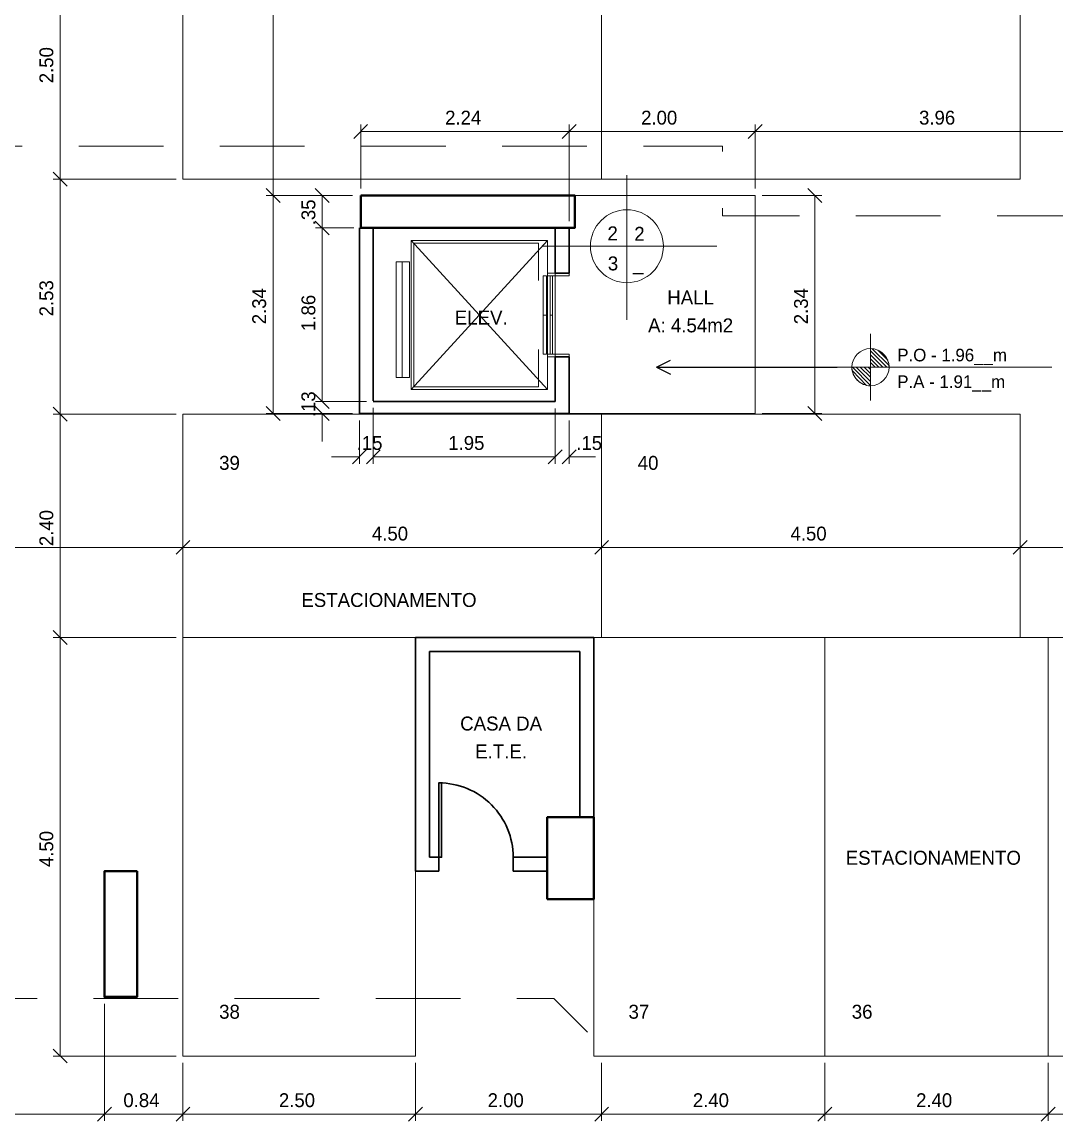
# Model space of a CAD drawing. Header units: metres. Extents: x -4.2 to 85, y -21.1 to 42.
# Drawn here: x 15.43 to 26.55, y 12.21 to 24.02 of the extents above; entities that cross this region are included whole.
import ezdxf
from ezdxf.enums import TextEntityAlignment as Align

# ---------------------------------------------------------------- set-up
doc = ezdxf.new("R2010")
doc.units = ezdxf.units.M
doc.header["$MEASUREMENT"] = 0
doc.linetypes.add('DGN Style 2', pattern=[1.517359, 0.910415, -0.606944])
for name, color, linetype, lineweight in [('Level 23', 7, 'Continuous', 0), ('Level 24', 7, 'Continuous', 0), ('Level 28', 7, 'Continuous', 0), ('Level 31', 7, 'Continuous', 0), ('Level 42', 7, 'Continuous', 0), ('Level 8', 7, 'Continuous', 0)]:
    doc.layers.add(name, color=color, linetype=linetype, lineweight=lineweight)
doc.styles.add('Style-CIVIL', font='CIVIL.shx')
doc.styles.add('Style-INTL_ENGINEERING', font='INTL_ENGINEERING.shx')
doc.dimstyles.get("Standard").update_dxf_attribs({"dimtxt": 0.18, "dimasz": 0.18, "dimexe": 0.18, "dimexo": 0.0625, "dimgap": 0.09, "dimtad": 0, "dimtih": 1, "dimtoh": 1, "dimdec": 4, "dimzin": 1, "dimdsep": 46, "dimtxsty": 'Standard', "dimcen": 0, "dimadec": 0, "dimazin": 0, "dimtfac": 1, "dimtdec": 4, "dimtofl": 0, "dimtmove": 0, "dimatfit": 3, "dimfxl": 0, "dimtolj": 1, "dimtzin": 1, "dimarcsym": 0})

# ---------------------------------------------------------------- blocks, each defined once
blk = doc.blocks.new('*D129')
at = {"layer": 'Defpoints'}
for p in [(17.164, 24.835), (15.844, 23.585), (15.844, 22.335), (17.164, 22.335)]:
    blk.add_point(p, dxfattribs=at)
at = {"layer": 'Level 23', "color": 2, "linetype": 'Continuous', "lineweight": 0}
for p, q in [((15.769, 24.91), (15.918, 24.761)), ((17.09, 24.835), (15.769, 24.835)), ((15.844, 24.835), (15.844, 22.335)), ((15.918, 22.261), (15.769, 22.41)), ((17.09, 22.335), (15.769, 22.335))]:
    blk.add_line(p, q, dxfattribs=at)
at = {"layer": 'Level 23', "color": 2, "linetype": 'Continuous', "lineweight": 0, "style": 'Style-INTL_ENGINEERING'}
blk.add_text('2.50', height=0.1492, rotation=89.9997, dxfattribs=at).set_placement((15.695, 23.366), align=Align.MIDDLE_LEFT)
blk = doc.blocks.new('_Oblique')
at = {"color": 0, "linetype": 'ByBlock', "lineweight": -2}
blk.add_line((0.5, 0.5), (-0.5, -0.5), dxfattribs=at)
blk = doc.blocks.new('*D130')
at = {"layer": 'Defpoints'}
for p in [(17.164, 22.335), (15.844, 21.072), (15.844, 19.809), (17.164, 19.809)]:
    blk.add_point(p, dxfattribs=at)
at = {"layer": 'Level 23', "color": 2, "linetype": 'Continuous', "lineweight": 0}
for p, q in [((15.769, 22.41), (15.918, 22.261)), ((17.09, 22.335), (15.769, 22.335)), ((15.844, 22.335), (15.844, 19.809)), ((15.918, 19.734), (15.769, 19.884)), ((17.09, 19.809), (15.769, 19.809))]:
    blk.add_line(p, q, dxfattribs=at)
at = {"layer": 'Level 23', "color": 2, "linetype": 'Continuous', "lineweight": 0, "style": 'Style-INTL_ENGINEERING'}
blk.add_text('2.53', height=0.1492, rotation=89.9997, dxfattribs=at).set_placement((15.695, 20.86), align=Align.MIDDLE_LEFT)
blk = doc.blocks.new('*D131')
at = {"layer": 'Defpoints'}
for p in [(17.164, 19.809), (15.844, 18.609), (15.844, 17.409), (17.164, 17.409)]:
    blk.add_point(p, dxfattribs=at)
at = {"layer": 'Level 23', "color": 2, "linetype": 'Continuous', "lineweight": 0}
for p, q in [((15.769, 19.884), (15.918, 19.734)), ((17.09, 19.809), (15.769, 19.809)), ((15.844, 19.809), (15.844, 17.409)), ((15.918, 17.334), (15.769, 17.484)), ((17.09, 17.409), (15.769, 17.409))]:
    blk.add_line(p, q, dxfattribs=at)
at = {"layer": 'Level 23', "color": 2, "linetype": 'Continuous', "lineweight": 0, "style": 'Style-INTL_ENGINEERING'}
blk.add_text('2.40', height=0.1492, rotation=89.9997, dxfattribs=at).set_placement((15.695, 18.39), align=Align.MIDDLE_LEFT)
blk = doc.blocks.new('*D132')
at = {"layer": 'Defpoints'}
for p in [(17.164, 17.409), (15.843, 15.159), (15.843, 12.909), (17.164, 12.909)]:
    blk.add_point(p, dxfattribs=at)
at = {"layer": 'Level 23', "color": 2, "linetype": 'Continuous', "lineweight": 0}
for p, q in [((15.769, 17.484), (15.918, 17.334)), ((17.09, 17.409), (15.769, 17.409)), ((15.843, 17.409), (15.843, 12.909)), ((15.918, 12.834), (15.769, 12.984)), ((17.09, 12.909), (15.769, 12.909))]:
    blk.add_line(p, q, dxfattribs=at)
at = {"layer": 'Level 23', "color": 2, "linetype": 'Continuous', "lineweight": 0, "style": 'Style-INTL_ENGINEERING'}
blk.add_text('4.50', height=0.1492, rotation=89.9997, dxfattribs=at).set_placement((15.695, 14.94), align=Align.MIDDLE_LEFT)
blk = doc.blocks.new('*D134')
at = {"layer": 'Defpoints'}
for p in [(22.315, 22.847), (23.315, 22.847), (23.315, 22.16), (21.315, 21.81)]:
    blk.add_point(p, dxfattribs=at)
at = {"layer": 'Level 23', "color": 2, "linetype": 'Continuous', "lineweight": 0}
for p, q in [((21.24, 22.772), (21.389, 22.921)), ((21.315, 21.884), (21.315, 22.921)), ((23.389, 22.921), (23.24, 22.772)), ((23.315, 22.234), (23.315, 22.921)), ((21.315, 22.847), (23.315, 22.847))]:
    blk.add_line(p, q, dxfattribs=at)
at = {"layer": 'Level 23', "color": 2, "linetype": 'Continuous', "lineweight": 0, "style": 'Style-INTL_ENGINEERING'}
blk.add_text('2.00', height=0.1492, dxfattribs=at).set_placement((22.089, 22.996), align=Align.MIDDLE_LEFT)
blk = doc.blocks.new('*D135')
at = {"layer": 'Defpoints'}
for p in [(25.294, 22.847), (27.274, 22.847), (23.315, 22.16), (27.274, 21.939)]:
    blk.add_point(p, dxfattribs=at)
at = {"layer": 'Level 23', "color": 2, "linetype": 'Continuous', "lineweight": 0}
for p, q in [((23.24, 22.772), (23.389, 22.921)), ((23.315, 22.234), (23.315, 22.921)), ((27.348, 22.921), (27.199, 22.772)), ((27.274, 22.013), (27.274, 22.921)), ((23.315, 22.847), (27.274, 22.847))]:
    blk.add_line(p, q, dxfattribs=at)
at = {"layer": 'Level 23', "color": 2, "linetype": 'Continuous', "lineweight": 0, "style": 'Style-INTL_ENGINEERING'}
blk.add_text('3.96', height=0.1492, dxfattribs=at).set_placement((25.077, 22.996), align=Align.MIDDLE_LEFT)
blk = doc.blocks.new('*D133')
at = {"layer": 'Defpoints'}
for p in [(20.195, 22.847), (21.315, 22.847), (19.075, 22.16), (21.315, 21.81)]:
    blk.add_point(p, dxfattribs=at)
at = {"layer": 'Level 23', "color": 2, "linetype": 'Continuous', "lineweight": 0}
for p, q in [((19, 22.772), (19.149, 22.921)), ((19.075, 22.234), (19.075, 22.921)), ((21.389, 22.921), (21.24, 22.772)), ((21.315, 21.884), (21.315, 22.921)), ((19.075, 22.847), (21.315, 22.847))]:
    blk.add_line(p, q, dxfattribs=at)
at = {"layer": 'Level 23', "color": 2, "linetype": 'Continuous', "lineweight": 0, "style": 'Style-INTL_ENGINEERING'}
blk.add_text('2.24', height=0.1492, dxfattribs=at).set_placement((19.982, 22.996), align=Align.MIDDLE_LEFT)
blk = doc.blocks.new('*D140')
at = {"layer": 'Defpoints'}
for p in [(19.21, 19.951), (21.165, 19.946), (19.21, 19.35), (20.187, 19.35)]:
    blk.add_point(p, dxfattribs=at)
at = {"layer": 'Level 23', "color": 2, "linetype": 'Continuous', "lineweight": 0}
for p, q in [((19.21, 19.877), (19.21, 19.276)), ((21.165, 19.871), (21.165, 19.276)), ((19.135, 19.276), (19.284, 19.425)), ((21.239, 19.425), (21.09, 19.276)), ((21.165, 19.35), (19.21, 19.35))]:
    blk.add_line(p, q, dxfattribs=at)
at = {"layer": 'Level 23', "color": 2, "linetype": 'Continuous', "lineweight": 0, "style": 'Style-INTL_ENGINEERING'}
blk.add_text('1.95', height=0.1492, dxfattribs=at).set_placement((20.016, 19.499), align=Align.MIDDLE_LEFT)
blk = doc.blocks.new('*D141')
at = {"layer": 'Defpoints'}
for p in [(19.21, 19.951), (19.06, 19.816), (19.06, 19.35), (19.135, 19.35)]:
    blk.add_point(p, dxfattribs=at)
at = {"layer": 'Level 23', "color": 2, "linetype": 'Continuous', "lineweight": 0}
for p, q in [((19.21, 19.877), (19.21, 19.276)), ((19.06, 19.741), (19.06, 19.276)), ((19.134, 19.425), (18.985, 19.276)), ((19.135, 19.276), (19.284, 19.425)), ((18.76, 19.35), (19.06, 19.35)), ((19.238, 19.35), (19.21, 19.35))]:
    blk.add_line(p, q, dxfattribs=at)
at = {"layer": 'Level 23', "color": 2, "linetype": 'Continuous', "lineweight": 0, "style": 'Style-INTL_ENGINEERING'}
blk.add_text('.15', height=0.1492, dxfattribs=at).set_placement((19.031, 19.499), align=Align.MIDDLE_LEFT)
blk = doc.blocks.new('*D139')
at = {"layer": 'Defpoints'}
for p in [(21.165, 19.946), (21.315, 19.816), (21.165, 19.35), (21.496, 19.35)]:
    blk.add_point(p, dxfattribs=at)
at = {"layer": 'Level 23', "color": 2, "linetype": 'Continuous', "lineweight": 0}
for p, q in [((21.165, 19.871), (21.165, 19.276)), ((21.315, 19.741), (21.315, 19.276)), ((21.239, 19.425), (21.09, 19.276)), ((21.24, 19.276), (21.389, 19.425)), ((20.865, 19.35), (21.165, 19.35)), ((21.599, 19.35), (21.315, 19.35))]:
    blk.add_line(p, q, dxfattribs=at)
at = {"layer": 'Level 23', "color": 2, "linetype": 'Continuous', "lineweight": 0, "style": 'Style-INTL_ENGINEERING'}
blk.add_text('.15', height=0.1492, dxfattribs=at).set_placement((21.392, 19.499), align=Align.MIDDLE_LEFT)
blk = doc.blocks.new('*D146')
at = {"layer": 'Defpoints'}
for p in [(19.075, 21.81), (18.661, 20.878), (18.661, 19.946), (19.21, 19.946)]:
    blk.add_point(p, dxfattribs=at)
at = {"layer": 'Level 23', "color": 2, "linetype": 'Continuous', "lineweight": 0}
for p, q in [((18.586, 21.884), (18.736, 21.735)), ((19, 21.81), (18.587, 21.81)), ((18.661, 21.81), (18.661, 19.946)), ((18.736, 19.871), (18.586, 20.02)), ((19.135, 19.946), (18.587, 19.946))]:
    blk.add_line(p, q, dxfattribs=at)
at = {"layer": 'Level 23', "color": 2, "linetype": 'Continuous', "lineweight": 0, "style": 'Style-INTL_ENGINEERING'}
blk.add_text('1.86', height=0.1492, rotation=90, dxfattribs=at).set_placement((18.512, 20.703), align=Align.MIDDLE_LEFT)
blk = doc.blocks.new('*D147')
at = {"layer": 'Defpoints'}
for p in [(18.661, 19.881), (19.21, 19.946), (18.661, 19.816), (19.06, 19.816)]:
    blk.add_point(p, dxfattribs=at)
at = {"layer": 'Level 23', "color": 2, "linetype": 'Continuous', "lineweight": 0}
for p, q in [((18.736, 19.871), (18.586, 20.02)), ((18.661, 19.984), (18.661, 19.946)), ((18.586, 19.89), (18.736, 19.741)), ((19.135, 19.946), (18.587, 19.946)), ((18.985, 19.816), (18.587, 19.816)), ((18.661, 19.516), (18.661, 19.816))]:
    blk.add_line(p, q, dxfattribs=at)
at = {"layer": 'Level 23', "color": 2, "linetype": 'Continuous', "lineweight": 0, "style": 'Style-INTL_ENGINEERING'}
blk.add_text('.13', height=0.1492, rotation=90, dxfattribs=at).set_placement((18.512, 19.777), align=Align.MIDDLE_LEFT)
blk = doc.blocks.new('*D145')
at = {"layer": 'Defpoints'}
for p in [(19.06, 22.16), (18.661, 21.985), (18.661, 21.81), (19.075, 21.81)]:
    blk.add_point(p, dxfattribs=at)
at = {"layer": 'Level 23', "color": 2, "linetype": 'Continuous', "lineweight": 0}
for p, q in [((18.586, 22.234), (18.736, 22.085)), ((18.985, 22.16), (18.587, 22.16)), ((18.661, 22.16), (18.661, 21.81)), ((18.736, 21.735), (18.586, 21.884)), ((19, 21.81), (18.587, 21.81))]:
    blk.add_line(p, q, dxfattribs=at)
at = {"layer": 'Level 23', "color": 2, "linetype": 'Continuous', "lineweight": 0, "style": 'Style-INTL_ENGINEERING'}
blk.add_text('.35', height=0.1492, rotation=90, dxfattribs=at).set_placement((18.512, 21.839), align=Align.MIDDLE_LEFT)
blk = doc.blocks.new('*D149')
at = {"layer": 'Defpoints'}
for p in [(19.06, 22.16), (18.132, 20.988), (18.132, 19.816), (19.06, 19.816)]:
    blk.add_point(p, dxfattribs=at)
at = {"layer": 'Level 23', "color": 2, "linetype": 'Continuous', "lineweight": 0}
for p, q in [((18.058, 22.234), (18.207, 22.085)), ((18.985, 22.16), (18.058, 22.16)), ((18.132, 22.16), (18.132, 19.816)), ((18.207, 19.741), (18.058, 19.89)), ((18.985, 19.816), (18.058, 19.816))]:
    blk.add_line(p, q, dxfattribs=at)
at = {"layer": 'Level 23', "color": 2, "linetype": 'Continuous', "lineweight": 0, "style": 'Style-INTL_ENGINEERING'}
blk.add_text('2.34', height=0.1492, rotation=90, dxfattribs=at).set_placement((17.983, 20.775), align=Align.MIDDLE_LEFT)
blk = doc.blocks.new('*D148')
at = {"layer": 'Defpoints'}
for p in [(19.414, 29.835), (18.132, 25.998), (18.132, 22.16), (19.06, 22.16)]:
    blk.add_point(p, dxfattribs=at)
at = {"layer": 'Level 23', "color": 2, "linetype": 'Continuous', "lineweight": 0}
for p, q in [((18.058, 29.91), (18.207, 29.761)), ((19.34, 29.835), (18.058, 29.835)), ((18.132, 29.835), (18.132, 22.16)), ((18.207, 22.085), (18.058, 22.234)), ((18.985, 22.16), (18.058, 22.16))]:
    blk.add_line(p, q, dxfattribs=at)
at = {"layer": 'Level 23', "color": 2, "linetype": 'Continuous', "lineweight": 0, "style": 'Style-INTL_ENGINEERING'}
blk.add_text('7.68', height=0.1492, rotation=90, dxfattribs=at).set_placement((17.983, 25.781), align=Align.MIDDLE_LEFT)
blk = doc.blocks.new('*D155')
at = {"layer": 'Defpoints'}
for p in [(23.315, 22.16), (23.957, 20.988), (23.315, 19.816), (23.957, 19.816)]:
    blk.add_point(p, dxfattribs=at)
at = {"layer": 'Level 23', "color": 2, "linetype": 'Continuous', "lineweight": 0}
for p, q in [((23.882, 22.234), (24.031, 22.085)), ((23.389, 22.16), (24.031, 22.16)), ((23.957, 22.16), (23.957, 19.816)), ((24.031, 19.741), (23.882, 19.89)), ((23.389, 19.816), (24.031, 19.816))]:
    blk.add_line(p, q, dxfattribs=at)
at = {"layer": 'Level 23', "color": 2, "linetype": 'Continuous', "lineweight": 0, "style": 'Style-INTL_ENGINEERING'}
blk.add_text('2.34', height=0.1492, rotation=90, dxfattribs=at).set_placement((23.808, 20.775), align=Align.MIDDLE_LEFT)
blk = doc.blocks.new('TerminatorOpen')
at = {"color": 0, "linetype": 'ByBlock', "lineweight": -2}
for q in [(-1, 0.5), (-1, 0), (-1, -0.5)]:
    blk.add_line((0, 0), q, dxfattribs=at)
blk = doc.blocks.new('*D207')
at = {"layer": 'Defpoints'}
for p in [(16.32, 13.545), (10.39, 13.13), (13.355, 12.285), (16.32, 12.285)]:
    blk.add_point(p, dxfattribs=at)
at = {"layer": 'Level 23', "color": 2, "linetype": 'Continuous', "lineweight": 0}
for p, q in [((16.32, 13.47), (16.32, 12.211)), ((10.39, 13.055), (10.39, 12.211)), ((10.315, 12.21), (10.464, 12.36)), ((16.394, 12.36), (16.245, 12.21)), ((10.39, 12.285), (16.32, 12.285))]:
    blk.add_line(p, q, dxfattribs=at)
at = {"layer": 'Level 23', "color": 2, "linetype": 'Continuous', "lineweight": 0, "style": 'Style-INTL_ENGINEERING'}
blk.add_text('5.93', height=0.1492, dxfattribs=at).set_placement((13.141, 12.434), align=Align.MIDDLE_LEFT)
blk = doc.blocks.new('*D208')
at = {"layer": 'Defpoints'}
for p in [(16.32, 13.545), (17.164, 12.909), (16.742, 12.285), (17.164, 12.285)]:
    blk.add_point(p, dxfattribs=at)
at = {"layer": 'Level 23', "color": 2, "linetype": 'Continuous', "lineweight": 0}
for p, q in [((16.32, 13.47), (16.32, 12.211)), ((17.164, 12.835), (17.164, 12.211)), ((16.245, 12.21), (16.394, 12.36)), ((17.239, 12.36), (17.09, 12.21)), ((16.32, 12.285), (17.164, 12.285))]:
    blk.add_line(p, q, dxfattribs=at)
at = {"layer": 'Level 23', "color": 2, "linetype": 'Continuous', "lineweight": 0, "style": 'Style-INTL_ENGINEERING'}
blk.add_text('0.84', height=0.1492, dxfattribs=at).set_placement((16.523, 12.434), align=Align.MIDDLE_LEFT)
blk = doc.blocks.new('*D209')
at = {"layer": 'Defpoints'}
for p in [(17.164, 12.909), (19.664, 12.909), (18.414, 12.285), (19.664, 12.285)]:
    blk.add_point(p, dxfattribs=at)
at = {"layer": 'Level 23', "color": 2, "linetype": 'Continuous', "lineweight": 0}
for p, q in [((17.164, 12.835), (17.164, 12.211)), ((19.664, 12.835), (19.664, 12.211)), ((17.09, 12.21), (17.239, 12.36)), ((19.739, 12.36), (19.59, 12.21)), ((17.164, 12.285), (19.664, 12.285))]:
    blk.add_line(p, q, dxfattribs=at)
at = {"layer": 'Level 23', "color": 2, "linetype": 'Continuous', "lineweight": 0, "style": 'Style-INTL_ENGINEERING'}
blk.add_text('2.50', height=0.1492, dxfattribs=at).set_placement((18.195, 12.434), align=Align.MIDDLE_LEFT)
blk = doc.blocks.new('*D210')
at = {"layer": 'Defpoints'}
for p in [(19.664, 12.909), (21.664, 12.909), (20.664, 12.285), (21.664, 12.285)]:
    blk.add_point(p, dxfattribs=at)
at = {"layer": 'Level 23', "color": 2, "linetype": 'Continuous', "lineweight": 0}
for p, q in [((19.664, 12.835), (19.664, 12.211)), ((21.664, 12.835), (21.664, 12.211)), ((19.59, 12.21), (19.739, 12.36)), ((21.739, 12.36), (21.59, 12.21)), ((19.664, 12.285), (21.664, 12.285))]:
    blk.add_line(p, q, dxfattribs=at)
at = {"layer": 'Level 23', "color": 2, "linetype": 'Continuous', "lineweight": 0, "style": 'Style-INTL_ENGINEERING'}
blk.add_text('2.00', height=0.1492, dxfattribs=at).set_placement((20.439, 12.434), align=Align.MIDDLE_LEFT)
blk = doc.blocks.new('*D211')
at = {"layer": 'Defpoints'}
for p in [(21.664, 12.909), (24.064, 12.909), (22.864, 12.285), (24.064, 12.285)]:
    blk.add_point(p, dxfattribs=at)
at = {"layer": 'Level 23', "color": 2, "linetype": 'Continuous', "lineweight": 0}
for p, q in [((21.664, 12.835), (21.664, 12.211)), ((24.064, 12.835), (24.064, 12.211)), ((21.59, 12.21), (21.739, 12.36)), ((24.139, 12.36), (23.99, 12.21)), ((21.664, 12.285), (24.064, 12.285))]:
    blk.add_line(p, q, dxfattribs=at)
at = {"layer": 'Level 23', "color": 2, "linetype": 'Continuous', "lineweight": 0, "style": 'Style-INTL_ENGINEERING'}
blk.add_text('2.40', height=0.1492, dxfattribs=at).set_placement((22.645, 12.434), align=Align.MIDDLE_LEFT)
blk = doc.blocks.new('*D212')
at = {"layer": 'Defpoints'}
for p in [(24.064, 12.909), (26.464, 12.909), (25.264, 12.285), (26.464, 12.285)]:
    blk.add_point(p, dxfattribs=at)
at = {"layer": 'Level 23', "color": 2, "linetype": 'Continuous', "lineweight": 0}
for p, q in [((24.064, 12.835), (24.064, 12.211)), ((26.464, 12.835), (26.464, 12.211)), ((23.99, 12.21), (24.139, 12.36)), ((26.539, 12.36), (26.39, 12.21)), ((24.064, 12.285), (26.464, 12.285))]:
    blk.add_line(p, q, dxfattribs=at)
at = {"layer": 'Level 23', "color": 2, "linetype": 'Continuous', "lineweight": 0, "style": 'Style-INTL_ENGINEERING'}
blk.add_text('2.40', height=0.1492, dxfattribs=at).set_placement((25.045, 12.434), align=Align.MIDDLE_LEFT)
blk = doc.blocks.new('*D213')
at = {"layer": 'Defpoints'}
for p in [(26.464, 12.909), (28.864, 12.909), (27.664, 12.285), (28.864, 12.285)]:
    blk.add_point(p, dxfattribs=at)
at = {"layer": 'Level 23', "color": 2, "linetype": 'Continuous', "lineweight": 0}
for p, q in [((26.464, 12.835), (26.464, 12.211)), ((28.864, 12.835), (28.864, 12.211)), ((26.39, 12.21), (26.539, 12.36)), ((28.939, 12.36), (28.79, 12.21)), ((26.464, 12.285), (28.864, 12.285))]:
    blk.add_line(p, q, dxfattribs=at)
at = {"layer": 'Level 23', "color": 2, "linetype": 'Continuous', "lineweight": 0, "style": 'Style-INTL_ENGINEERING'}
blk.add_text('2.40', height=0.1492, dxfattribs=at).set_placement((27.445, 12.434), align=Align.MIDDLE_LEFT)
blk = doc.blocks.new('*D263')
at = {"layer": 'Defpoints'}
for p in [(28.39, 19.389), (26.164, 18.377), (27.277, 18.377), (26.164, 17.409)]:
    blk.add_point(p, dxfattribs=at)
at = {"layer": 'Level 23', "color": 2, "linetype": 'Continuous', "lineweight": 0}
for p, q in [((28.39, 19.315), (28.39, 18.302)), ((26.09, 18.302), (26.239, 18.451)), ((26.164, 17.483), (26.164, 18.451)), ((28.464, 18.451), (28.315, 18.302)), ((28.39, 18.377), (26.164, 18.377))]:
    blk.add_line(p, q, dxfattribs=at)
at = {"layer": 'Level 23', "color": 2, "linetype": 'Continuous', "lineweight": 0, "style": 'Style-INTL_ENGINEERING'}
blk.add_text('2.23', height=0.1492, dxfattribs=at).set_placement((27.064, 18.525), align=Align.MIDDLE_LEFT)
blk = doc.blocks.new('*D264')
at = {"layer": 'Defpoints'}
for p in [(21.664, 18.377), (23.914, 18.377), (21.664, 17.409), (26.164, 17.409)]:
    blk.add_point(p, dxfattribs=at)
at = {"layer": 'Level 23', "color": 2, "linetype": 'Continuous', "lineweight": 0}
for p, q in [((21.59, 18.302), (21.739, 18.451)), ((21.664, 17.483), (21.664, 18.451)), ((26.239, 18.451), (26.09, 18.302)), ((26.164, 17.483), (26.164, 18.451)), ((26.164, 18.377), (21.664, 18.377))]:
    blk.add_line(p, q, dxfattribs=at)
at = {"layer": 'Level 23', "color": 2, "linetype": 'Continuous', "lineweight": 0, "style": 'Style-INTL_ENGINEERING'}
blk.add_text('4.50', height=0.1492, dxfattribs=at).set_placement((23.695, 18.525), align=Align.MIDDLE_LEFT)
blk = doc.blocks.new('*D265')
at = {"layer": 'Defpoints'}
for p in [(17.164, 18.377), (19.414, 18.377), (17.164, 17.409), (21.664, 17.409)]:
    blk.add_point(p, dxfattribs=at)
at = {"layer": 'Level 23', "color": 2, "linetype": 'Continuous', "lineweight": 0}
for p, q in [((17.09, 18.302), (17.239, 18.451)), ((17.164, 17.483), (17.164, 18.451)), ((21.739, 18.451), (21.59, 18.302)), ((21.664, 17.483), (21.664, 18.451)), ((21.664, 18.377), (17.164, 18.377))]:
    blk.add_line(p, q, dxfattribs=at)
at = {"layer": 'Level 23', "color": 2, "linetype": 'Continuous', "lineweight": 0, "style": 'Style-INTL_ENGINEERING'}
blk.add_text('4.50', height=0.1492, dxfattribs=at).set_placement((19.195, 18.525), align=Align.MIDDLE_LEFT)
blk = doc.blocks.new('*D266')
at = {"layer": 'Defpoints'}
for p in [(10.39, 18.377), (13.777, 18.377), (10.39, 17.63), (17.164, 17.409)]:
    blk.add_point(p, dxfattribs=at)
at = {"layer": 'Level 23', "color": 2, "linetype": 'Continuous', "lineweight": 0}
for p, q in [((10.315, 18.302), (10.464, 18.451)), ((10.39, 17.704), (10.39, 18.451)), ((17.239, 18.451), (17.09, 18.302)), ((17.164, 17.483), (17.164, 18.451)), ((17.164, 18.377), (10.39, 18.377))]:
    blk.add_line(p, q, dxfattribs=at)
at = {"layer": 'Level 23', "color": 2, "linetype": 'Continuous', "lineweight": 0, "style": 'Style-INTL_ENGINEERING'}
blk.add_text('6.77', height=0.1492, dxfattribs=at).set_placement((13.56, 18.525), align=Align.MIDDLE_LEFT)
blk = doc.blocks.new('*U161')
at = {"layer": 'Level 28', "color": 4, "linetype": 'Continuous', "lineweight": 0}
for p, q in [((0.0003, -0.7976), (0.0003, 0.7428)), ((-0.0123, -0.4243), (-0.1317, -0.5455)), ((-0.0491, -0.4334), (-0.1227, -0.5057)), ((0.0003, -0.4406), (-0.1173, -0.5576)), ((-0.0003, -0.4684), (-0.0883, -0.5576)), ((-0.0003, -0.4973), (-0.06, -0.5576)), ((-0.0003, -0.525), (-0.0323, -0.557)), ((-0.0003, -0.5576), (-0.2397, -0.557)), ((-0.0003, -0.554), (-0.0039, -0.557)), ((0.1022, -0.557), (-0.0003, -0.6595)), ((0.0172, -0.5576), (-0.0003, -0.5745)), ((0.0461, -0.5576), (-0.0003, -0.6022)), ((0.0727, -0.5576), (-0.0003, -0.6306)), ((-0.0003, -0.5576), (0.2397, -0.5576)), ((0.1305, -0.5576), (0.0003, -0.6866)), ((0.1312, -0.5853), (0.0275, -0.6872)), ((0.1076, -0.636), (0.0787, -0.6643))]:
    blk.add_line(p, q, dxfattribs=at)
at = {"layer": 'Level 28', "color": 4, "linetype": 'Continuous', "lineweight": 0, "flags": 128}
for points in [[(-0.133, -0.5576, -0.414214), (0.0002, -0.4244), (-0.0003, -0.4243), (-0.0003, -0.5576), (-0.133, -0.5576)], [(0.1334, -0.5576, -0.414214), (0.0002, -0.6908), (-0.0003, -0.6903), (-0.0003, -0.5576), (0.1342, -0.5576)]]:
    blk.add_lwpolyline(points, format="xyb", close=True, dxfattribs=at)
at = {"layer": 'Level 28', "color": 4, "linetype": 'Continuous', "lineweight": 0}
blk.add_circle((0.0002, -0.5576), 0.1332, dxfattribs=at)
at = {"layer": 'Level 28', "color": 4, "linetype": 'Continuous', "lineweight": 0, "style": 'Style-CIVIL'}
for s, p in [('P.O - 1.96__m', (-0.0415, -0.3656)), ('P.A - 1.91__m', (0.1494, -0.3656))]:
    blk.add_text(s, height=0.09045, rotation=90.00002, dxfattribs=at).set_placement(p)
blk = doc.blocks.new('ELEV1_')
at = {"color": 7, "linetype": 'Continuous', "lineweight": 30}
for p, q in [((-0.45, 0), (-0.45, 0.15)), ((0.45, 0), (0.45, 0.15))]:
    blk.add_line(p, q, dxfattribs=at)
at = {"color": 7, "linetype": 'Continuous', "lineweight": 0}
blk.add_line((-0.45, 0), (0.45, 0), dxfattribs=at)
at = {"color": 120, "linetype": 'Continuous', "lineweight": 0}
for p, q in [((0.8, -0.083), (-0.8, -1.549)), ((0.8, -1.549), (-0.8, -0.083)), ((-0.42, -0.03), (-0.42, -0.055)), ((0.42, -0.03), (-0.42, -0.03)), ((-0.42, -0.055), (0.42, -0.055)), ((-0.42, -0.095), (-0.42, -0.13)), ((0.42, -0.095), (-0.42, -0.095)), ((0, -0.03), (0, -0.055)), ((0, -0.095), (0, -0.13)), ((0.42, -0.055), (0.42, -0.03)), ((0.42, -0.13), (0.42, -0.095)), ((-0.771, -0.18), (-0.771, -1.52)), ((-0.771, -0.18), (-0.37, -0.18)), ((-0.42, -0.13), (0.42, -0.13)), ((0.37, -0.18), (0.771, -0.18)), ((0.771, -1.52), (0.771, -0.18)), ((-0.771, -1.52), (0.771, -1.52)), ((-0.571, -1.708), (-0.571, -1.645)), ((0.671, -1.708), (0.671, -1.645)), ((-0.571, -1.708), (0.671, -1.708))]:
    blk.add_line(p, q, dxfattribs=at)
at = {"color": 120, "linetype": 'Continuous', "lineweight": 0, "flags": 128}
for points in [[(-0.42, -0.083), (-0.45, -0.083), (-0.45, 0.15), (-0.42, 0.15)], [(0.42, -0.083), (0.45, -0.083), (0.45, 0.15), (0.42, 0.15)], [(-0.8, -1.549), (0.8, -1.549), (0.8, -0.083), (-0.8, -0.083)], [(-0.571, -1.645), (0.671, -1.645), (0.671, -1.565), (-0.571, -1.565)]]:
    blk.add_lwpolyline(points, close=True, dxfattribs=at)

msp = doc.modelspace()

# ---------------------------------------------------------------- linework, layer by layer
at = {"layer": 'Level 24', "color": 2, "linetype": 'Continuous', "lineweight": 13}
for p, q in [((21.936, 20.824), (21.936, 22.378)), ((21.021, 21.615), (22.904, 21.615))]:
    msp.add_line(p, q, dxfattribs=at)
msp.add_circle((21.936, 21.614), 0.392, dxfattribs=at)
at = {"layer": 'Level 31', "color": 30, "linetype": 'Continuous', "lineweight": 0}
for p, q in [((21.375, 22.16), (23.315, 22.16)), ((23.315, 22.16), (23.315, 19.816)), ((21.315, 19.816), (23.315, 19.816))]:
    msp.add_line(p, q, dxfattribs=at)
at = {"layer": 'Level 42', "color": 7, "linetype": 'Continuous', "lineweight": 30}
for p, q in [((19.06, 21.81), (19.06, 19.816)), ((19.21, 21.81), (19.21, 19.951)), ((21.165, 21.324), (21.165, 21.81)), ((21.315, 21.324), (21.315, 21.81)), ((21.165, 19.946), (21.165, 20.424)), ((21.315, 19.816), (21.315, 20.424)), ((21.165, 19.946), (19.21, 19.946)), ((21.315, 19.816), (19.06, 19.816)), ((19.664, 14.895), (19.664, 17.409)), ((19.664, 17.409), (21.58, 17.409)), ((21.58, 15.475), (21.58, 17.409)), ((19.814, 15.045), (19.814, 17.259)), ((19.814, 17.259), (21.43, 17.259)), ((21.43, 15.475), (21.43, 17.259)), ((19.914, 15.045), (19.814, 15.045)), ((19.914, 14.895), (19.914, 15.045)), ((21.08, 15.045), (20.714, 15.045)), ((20.714, 14.895), (20.714, 15.045)), ((19.914, 14.895), (19.664, 14.895)), ((21.08, 14.895), (20.714, 14.895))]:
    msp.add_line(p, q, dxfattribs=at)
at = {"layer": 'Level 42', "color": 2, "linetype": 'Continuous', "lineweight": 40, "flags": 128}
for points in [[(19.075, 22.16), (21.375, 22.16), (21.375, 21.81), (19.075, 21.81)], [(21.08, 14.595), (21.58, 14.595), (21.58, 15.475), (21.08, 15.475)], [(16.67, 14.895), (16.32, 14.895), (16.32, 13.545), (16.67, 13.545)]]:
    msp.add_lwpolyline(points, close=True, dxfattribs=at)
at = {"layer": 'Level 42', "color": 7, "linetype": 'Continuous', "lineweight": 30}
msp.add_lwpolyline([(19.914, 15.045), (19.944, 15.045), (19.944, 15.845), (19.914, 15.845)], close=True, dxfattribs=at)
msp.add_arc((19.914, 15.045), 0.8, 359.9997, 90, dxfattribs=at)
at = {"layer": 'Level 8', "color": 7, "linetype": 'DGN Style 2', "lineweight": 0, "flags": 128}
msp.add_lwpolyline([(33.725, 21.939), (38.035, 21.939), (38.035, 22.689), (46.865, 22.689), (46.865, 21.289), (50.625, 21.289), (50.625, 14.579), (49.925, 14.579), (49.925, 14.079), (49.375, 13.529), (39.847, 13.529), (39.227, 12.909), (31.911, 12.909), (31.694, 13.126), (29.305, 13.126), (29.088, 12.909), (21.772, 12.909), (21.152, 13.529), (11.625, 13.529), (11.075, 14.079), (11.075, 14.579), (10.375, 14.579), (10.375, 21.289), (14.135, 21.289), (14.135, 22.689), (22.965, 22.689), (22.965, 21.939), (27.274, 21.939), (27.274, 26.725), (33.724, 26.725), (33.725, 21.939)], dxfattribs=at)
at = {"layer": 'Level 8', "color": 7, "linetype": 'Continuous', "lineweight": 13, "flags": 128}
for points in [[(17.164, 24.835), (17.164, 22.335), (21.664, 22.335), (21.664, 24.835)], [(21.664, 24.835), (21.664, 22.335), (26.164, 22.335), (26.164, 24.835)], [(17.164, 19.809), (17.164, 17.409), (21.664, 17.409), (21.664, 19.809)], [(21.664, 19.809), (21.664, 17.409), (26.164, 17.409), (26.164, 19.809)], [(19.664, 17.409), (17.164, 17.409), (17.164, 12.909), (19.664, 12.909)], [(24.064, 17.409), (21.58, 17.409), (21.58, 12.909), (24.064, 12.909)], [(26.464, 17.409), (24.064, 17.409), (24.064, 12.909), (26.464, 12.909)], [(28.864, 17.409), (26.464, 17.409), (26.464, 12.909), (28.864, 12.909)]]:
    msp.add_lwpolyline(points, close=True, dxfattribs=at)

# ---------------------------------------------------------------- block references
at = {"layer": 'Level 28', "color": 4, "linetype": 'Continuous', "lineweight": 0, "xscale": 1.5, "yscale": 1.5, "zscale": 1.5, "rotation": 270}
msp.add_blockref('*U161', (25.391, 20.314), dxfattribs=at)
at = {"layer": 'Level 42', "color": 120, "linetype": 'Continuous', "lineweight": 0, "xscale": 1.000000000097578, "yscale": 1.000000000097578, "rotation": 270.000800414153}
msp.add_blockref('ELEV1_', (21.165, 20.874), dxfattribs=at)

# ---------------------------------------------------------------- texts
at = {"layer": 'Level 24', "color": 2, "linetype": 'Continuous', "lineweight": 13, "style": 'Style-CIVIL'}
for s, p in [('2', (21.727, 21.677)), ('2', (22.015, 21.672)), ('3', (21.731, 21.354)), ('_', (22.001, 21.354))]:
    msp.add_text(s, height=0.15, dxfattribs=at).set_placement(p)
at = {"layer": 'Level 24', "color": 2, "linetype": 'Continuous', "lineweight": 13, "char_height": 0.15, "attachment_point": 5, "line_spacing_factor": 1.200006, "style": 'Style-INTL_ENGINEERING'}
for s, insert in [('HALL\\PA: 4.54m2\\P', (22.621, 20.912)), ('ELEV.\\P', (20.37, 20.847)), ('39\\P', (17.664, 19.284)), ('40\\P', (22.164, 19.284)), ('ESTACIONAMENTO\\P', (19.378, 17.81)), ('CASA DA\\PE.T.E.', (20.584, 16.333)), ('ESTACIONAMENTO\\P', (25.23, 15.039)), ('38\\P', (17.664, 13.384)), ('37\\P', (22.065, 13.384)), ('36\\P', (24.465, 13.384))]:
    msp.add_mtext(s, dxfattribs=dict(at, insert=insert))

# ---------------------------------------------------------------- dimensions: what is measured, and where the dimension line sits
at = {"layer": 'Level 23', "color": 2, "linetype": 'Continuous', "lineweight": 0}
for base, p1, p2, angle, picture, middle in [((18.1323, 22.1596), (19.4142, 29.8354), (19.0597, 22.1596), 270, '*D148', (18.1323, 25.9975)), ((15.844, 22.335), (17.164, 24.835), (17.164, 22.335), 269.9997, '*D129', (15.844, 23.585)), ((15.844, 19.809), (17.164, 22.335), (17.164, 19.809), 269.9997, '*D130', (15.844, 21.072)), ((18.132, 19.816), (19.06, 22.16), (19.06, 19.816), 270, '*D149', (18.132, 20.988)), ((18.661, 21.81), (19.06, 22.16), (19.075, 21.81), 270, '*D145', (18.661, 21.985)), ((23.957, 19.816), (23.315, 22.16), (23.315, 19.816), 270, '*D155', (23.957, 20.988)), ((18.661, 19.946), (19.075, 21.81), (19.21, 19.946), 270, '*D146', (18.661, 20.878)), ((15.844, 17.409), (17.164, 19.809), (17.164, 17.409), 269.9997, '*D131', (15.844, 18.609)), ((19.2097, 19.3505), (21.1645, 19.9457), (19.2097, 19.9513), 180, '*D140', (20.1871, 19.3505)), ((26.164, 18.377), (28.39, 19.389), (26.164, 17.409), 180, '*D263', (27.277, 18.377)), ((10.39, 18.377), (17.164, 17.409), (10.39, 17.63), 180, '*D266', (13.777, 18.377)), ((17.164, 18.377), (21.664, 17.409), (17.164, 17.409), 180, '*D265', (19.414, 18.377)), ((21.664, 18.377), (26.164, 17.409), (21.664, 17.409), 180, '*D264', (23.914, 18.377)), ((15.843, 12.909), (17.164, 17.409), (17.164, 12.909), 269.9997, '*D132', (15.843, 15.159))]:
    dim = msp.add_linear_dim(base=base, p1=p1, p2=p2, angle=angle, dimstyle='Standard', override={"dimtxt": 0.14925, "dimasz": 0.14925, "dimexe": 0.07425, "dimexo": 0.07425, "dimgap": 0.07425, "dimtad": 1, "dimtih": 0, "dimtoh": 0, "dimdec": 2, "dimzin": 7, "dimtxsty": 'Style-INTL_ENGINEERING', "dimblk": 'Oblique', "dimclre": 2, "dimtdec": 2, "dimatfit": 1, "dimtolj": 0, "dimtzin": 7, "dimlwe": 0}, dxfattribs=at)
    dim.commit()
    dim.dimension.update_dxf_attribs({"geometry": picture, "text_midpoint": middle})
for base, p1, p2, override, picture, middle in [((21.315, 22.847), (19.075, 22.16), (21.315, 21.81), {"dimtxt": 0.14925, "dimasz": 0.14925, "dimexe": 0.07425, "dimexo": 0.07425, "dimgap": 0.07425, "dimtad": 1, "dimtih": 0, "dimtoh": 0, "dimdec": 2, "dimzin": 7, "dimtxsty": 'Style-INTL_ENGINEERING', "dimblk": 'Oblique', "dimclre": 2, "dimtdec": 2, "dimatfit": 1, "dimtolj": 0, "dimtzin": 7, "dimlwe": 0}, '*D133', (20.195, 22.847)), ((23.315, 22.847), (21.315, 21.81), (23.315, 22.16), {"dimtxt": 0.14925, "dimasz": 0.14925, "dimexe": 0.07425, "dimexo": 0.07425, "dimgap": 0.07425, "dimtad": 1, "dimtih": 0, "dimtoh": 0, "dimdec": 2, "dimzin": 7, "dimtxsty": 'Style-INTL_ENGINEERING', "dimblk": 'Oblique', "dimclre": 2, "dimtdec": 2, "dimatfit": 1, "dimtolj": 0, "dimtzin": 7, "dimlwe": 0}, '*D134', (22.315, 22.847)), ((27.274, 22.847), (23.315, 22.16), (27.274, 21.939), {"dimtxt": 0.14925, "dimasz": 0.14925, "dimexe": 0.07425, "dimexo": 0.07425, "dimgap": 0.07425, "dimtad": 1, "dimtih": 0, "dimtoh": 0, "dimdec": 2, "dimzin": 7, "dimtxsty": 'Style-INTL_ENGINEERING', "dimblk": 'Oblique', "dimclre": 2, "dimtdec": 2, "dimatfit": 1, "dimtolj": 0, "dimtzin": 7, "dimlwe": 0}, '*D135', (25.294, 22.847)), ((16.32, 12.285), (10.39, 13.13), (16.32, 13.545), {"dimtxt": 0.14925, "dimasz": 0.14925, "dimexe": 0.07425, "dimexo": 0.07425, "dimgap": 0.07425, "dimtad": 1, "dimtih": 0, "dimtoh": 0, "dimdec": 2, "dimzin": 3, "dimtxsty": 'Style-INTL_ENGINEERING', "dimblk": 'Oblique', "dimclre": 2, "dimtdec": 2, "dimatfit": 1, "dimtolj": 0, "dimtzin": 3, "dimlwe": 0}, '*D207', (13.355, 12.285)), ((17.164, 12.285), (16.32, 13.545), (17.164, 12.909), {"dimtxt": 0.14925, "dimasz": 0.14925, "dimexe": 0.07425, "dimexo": 0.07425, "dimgap": 0.07425, "dimtad": 1, "dimtih": 0, "dimtoh": 0, "dimdec": 2, "dimzin": 3, "dimtxsty": 'Style-INTL_ENGINEERING', "dimblk": 'Oblique', "dimclre": 2, "dimtdec": 2, "dimatfit": 1, "dimtolj": 0, "dimtzin": 3, "dimlwe": 0}, '*D208', (16.742, 12.285)), ((19.664, 12.285), (17.164, 12.909), (19.664, 12.909), {"dimtxt": 0.14925, "dimasz": 0.14925, "dimexe": 0.07425, "dimexo": 0.07425, "dimgap": 0.07425, "dimtad": 1, "dimtih": 0, "dimtoh": 0, "dimdec": 2, "dimzin": 3, "dimtxsty": 'Style-INTL_ENGINEERING', "dimblk": 'Oblique', "dimclre": 2, "dimtdec": 2, "dimatfit": 1, "dimtolj": 0, "dimtzin": 3, "dimlwe": 0}, '*D209', (18.414, 12.285)), ((21.664, 12.285), (19.664, 12.909), (21.664, 12.909), {"dimtxt": 0.14925, "dimasz": 0.14925, "dimexe": 0.07425, "dimexo": 0.07425, "dimgap": 0.07425, "dimtad": 1, "dimtih": 0, "dimtoh": 0, "dimdec": 2, "dimzin": 3, "dimtxsty": 'Style-INTL_ENGINEERING', "dimblk": 'Oblique', "dimclre": 2, "dimtdec": 2, "dimatfit": 1, "dimtolj": 0, "dimtzin": 3, "dimlwe": 0}, '*D210', (20.664, 12.285)), ((24.064, 12.285), (21.664, 12.909), (24.064, 12.909), {"dimtxt": 0.14925, "dimasz": 0.14925, "dimexe": 0.07425, "dimexo": 0.07425, "dimgap": 0.07425, "dimtad": 1, "dimtih": 0, "dimtoh": 0, "dimdec": 2, "dimzin": 3, "dimtxsty": 'Style-INTL_ENGINEERING', "dimblk": 'Oblique', "dimclre": 2, "dimtdec": 2, "dimatfit": 1, "dimtolj": 0, "dimtzin": 3, "dimlwe": 0}, '*D211', (22.864, 12.285)), ((26.464, 12.285), (24.064, 12.909), (26.464, 12.909), {"dimtxt": 0.14925, "dimasz": 0.14925, "dimexe": 0.07425, "dimexo": 0.07425, "dimgap": 0.07425, "dimtad": 1, "dimtih": 0, "dimtoh": 0, "dimdec": 2, "dimzin": 3, "dimtxsty": 'Style-INTL_ENGINEERING', "dimblk": 'Oblique', "dimclre": 2, "dimtdec": 2, "dimatfit": 1, "dimtolj": 0, "dimtzin": 3, "dimlwe": 0}, '*D212', (25.264, 12.285)), ((28.864, 12.285), (26.464, 12.909), (28.864, 12.909), {"dimtxt": 0.14925, "dimasz": 0.14925, "dimexe": 0.07425, "dimexo": 0.07425, "dimgap": 0.07425, "dimtad": 1, "dimtih": 0, "dimtoh": 0, "dimdec": 2, "dimzin": 3, "dimtxsty": 'Style-INTL_ENGINEERING', "dimblk": 'Oblique', "dimclre": 2, "dimtdec": 2, "dimatfit": 1, "dimtolj": 0, "dimtzin": 3, "dimlwe": 0}, '*D213', (27.664, 12.285))]:
    dim = msp.add_linear_dim(base=base, p1=p1, p2=p2, dimstyle='Standard', override=override, dxfattribs=at)
    dim.commit()
    dim.dimension.update_dxf_attribs({"geometry": picture, "text_midpoint": middle})
for base, p1, p2, angle, picture, middle in [((18.661, 19.816), (19.21, 19.946), (19.06, 19.816), 270, '*D147', (18.661, 19.881)), ((19.06, 19.35), (19.21, 19.951), (19.06, 19.816), 180, '*D141', (19.135, 19.35)), ((21.165, 19.35), (21.315, 19.816), (21.165, 19.946), 180, '*D139', (21.496, 19.35))]:
    dim = msp.add_linear_dim(base=base, p1=p1, p2=p2, angle=angle, dimstyle='Standard', override={"dimtxt": 0.14925, "dimasz": 0.14925, "dimexe": 0.07425, "dimexo": 0.07425, "dimgap": 0.07425, "dimtad": 1, "dimtih": 0, "dimtoh": 0, "dimdec": 2, "dimzin": 7, "dimtxsty": 'Style-INTL_ENGINEERING', "dimblk": 'Oblique', "dimclre": 2, "dimtdec": 2, "dimatfit": 1, "dimtolj": 0, "dimtzin": 7, "dimlwe": 0}, dxfattribs=at)
    dim.commit()
    dim.dimension.update_dxf_attribs({"geometry": picture, "text_midpoint": middle, "dimtype": 160})

# ---------------------------------------------------------------- leaders
at = {"layer": 'Level 28', "color": 4, "linetype": 'Continuous', "lineweight": 0}
msp.add_leader([(22.255, 20.314), (24.195, 20.314)], dimstyle='Standard', override={"dimtxt": 0.14925, "dimasz": 0.14925, "dimgap": 0, "dimtad": 1, "dimtxsty": 'Style-INTL_ENGINEERING', "dimldrblk": 'TerminatorOpen'}, dxfattribs=at)

doc.saveas('drawing.dxf')
